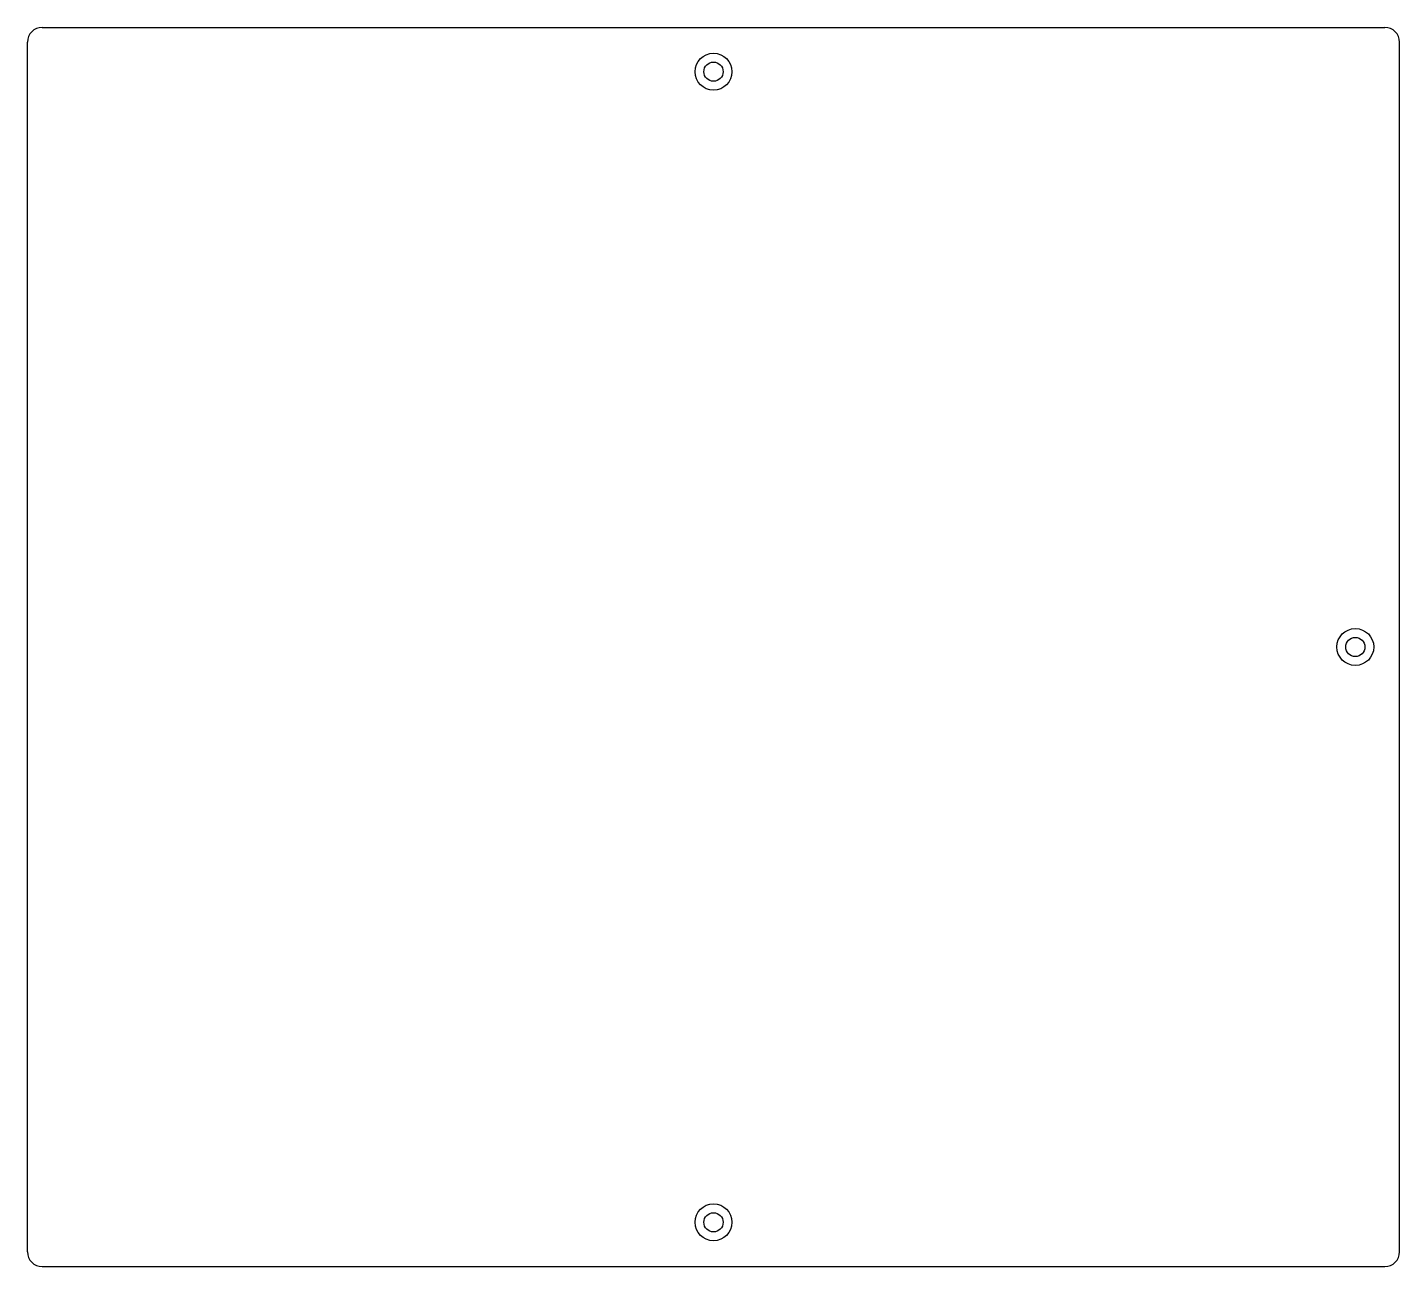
# Model space of a CAD drawing. Header units: metres. Extents: x 0 to 465, y 0 to 420.
import ezdxf

# ---------------------------------------------------------------- set-up
doc = ezdxf.new("R2010")
doc.units = ezdxf.units.M

msp = doc.modelspace()

# ---------------------------------------------------------------- linework, layer by layer
at = {"layer": 'CSK90_D12.5_TOP'}
for centre in [(232.5, 405), (450, 210), (232.5, 15)]:
    msp.add_circle(centre, 6.25, dxfattribs=at)
at = {"layer": 'CUT'}
for p, q in [((5, 420), (460, 420)), ((0, 5), (0, 415)), ((465, 5), (465, 415)), ((5, 0), (460, 0))]:
    msp.add_line(p, q, dxfattribs=at)
for centre in [(232.5, 405), (450, 210), (232.5, 15)]:
    msp.add_circle(centre, 3.25, dxfattribs=at)
for centre, start, end in [((5, 415), 90, 180), ((460, 415), 0, 90), ((5, 5), 180, 270), ((460, 5), 270, 0)]:
    msp.add_arc(centre, 5, start, end, dxfattribs=at)

doc.saveas('drawing.dxf')
